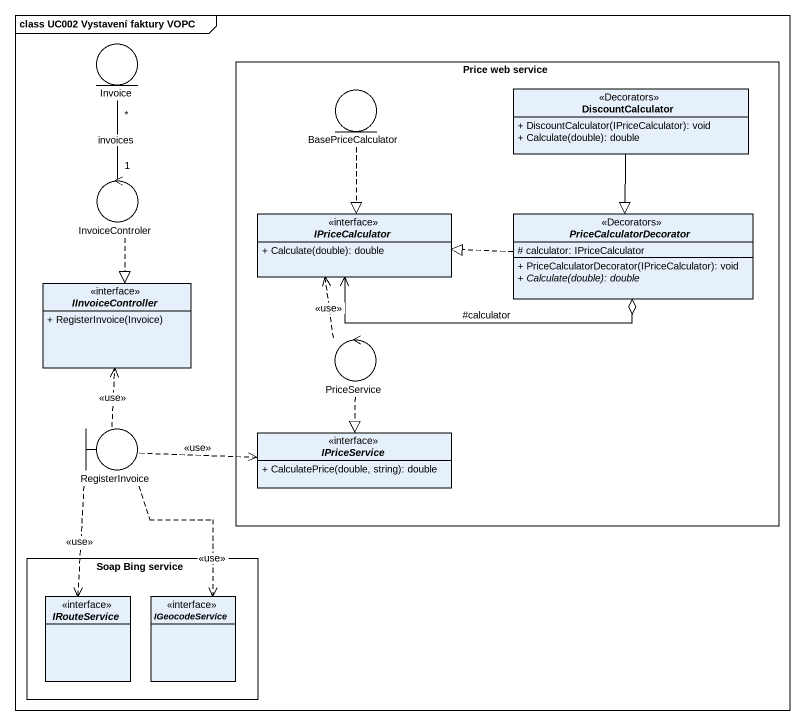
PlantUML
@startuml
mainframe class UC002 Vystavení faktury VOPC
allowmixing
hide circle
hide empty members
skinparam classAttributeIconSize 0
entity Invoice
rectangle "Price web service" as Price_web_service {
  entity BasePriceCalculator
  class DiscountCalculator <<Decorators>> {
    + DiscountCalculator(IPriceCalculator): void
    + Calculate(double): double
  }
  interface IPriceCalculator {
    + Calculate(double): double
  }
  abstract class PriceCalculatorDecorator <<Decorators>> {
    # calculator: IPriceCalculator
    + PriceCalculatorDecorator(IPriceCalculator): void
    {abstract} + Calculate(double): double
  }
  control PriceService
  interface IPriceService {
    + CalculatePrice(double, string): double
  }
}
control InvoiceControler
interface IInvoiceController {
  + RegisterInvoice(Invoice)
}
boundary RegisterInvoice
rectangle "Soap Bing service" as Soap_Bing_service {
  interface IRouteService
  interface IGeocodeService
}
Invoice "*" -- "1" InvoiceControler : invoices
BasePriceCalculator ..|> IPriceCalculator
DiscountCalculator --|> PriceCalculatorDecorator
InvoiceControler ..|> IInvoiceController
IPriceCalculator <-right-o PriceCalculatorDecorator : #calculator
PriceCalculatorDecorator .left.|> IPriceCalculator
PriceService .up.> IPriceCalculator : <<use>>
PriceService ..|> IPriceService
RegisterInvoice .up.> IInvoiceController : <<use>>
RegisterInvoice .right.> IPriceService : <<use>>
RegisterInvoice ..> IRouteService : <<use>>
RegisterInvoice ..> IGeocodeService : <<use>>
@enduml
